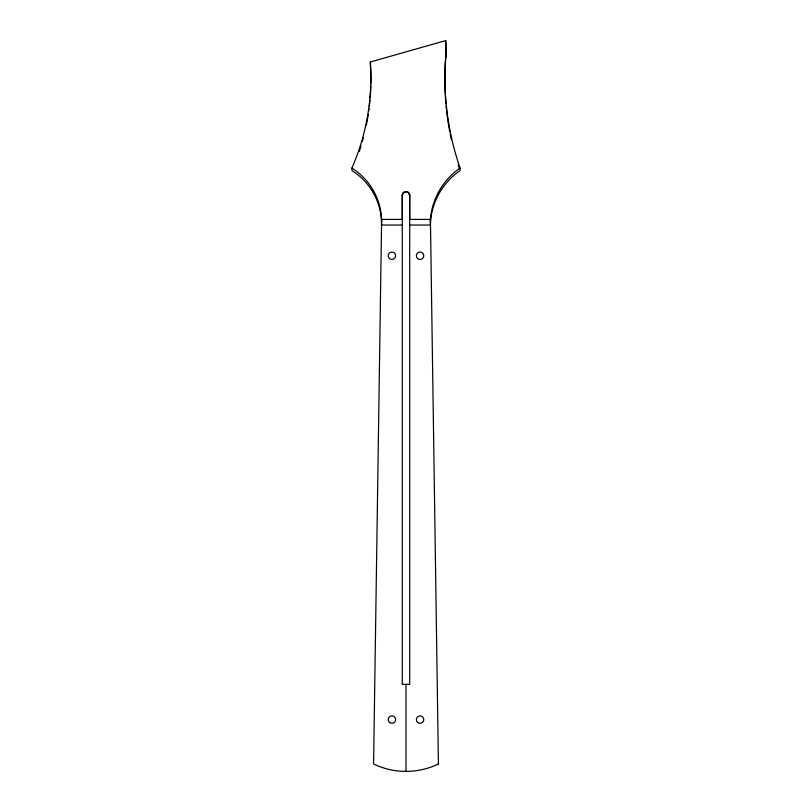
<?xml version="1.0" encoding="UTF-8"?>
<svg xmlns="http://www.w3.org/2000/svg" width="812" height="812" viewBox="0 0 812 812"><rect width="100%" height="100%" fill="white"/><g stroke="black" fill="none" stroke-linecap="round" stroke-linejoin="round"><path stroke-width="1.22" d="M405.026 191.774L402.782 193.5L402.285 195.347L402.295 684.354L409.705 684.354L409.695 195.347C409.867 190.587 402.102 190.587 402.285 195.347L402.285 219.423L381.538 219.423A64.158 63.529 -0.4 0 0 351.911 168.074A230.243 227.999 -0.4 0 0 370.343 61.986L445.686 40.6L446.184 47.532L445.341 64.605A283.063 280.313 -0.4 0 0 445.27 94.151M407.837 192.139L409.695 195.347L409.684 219.423L430.736 219.423M445.981 56.952L445.686 40.6M445.961 54.475L445.321 62.128A283.063 280.313 -0.4 0 0 460.069 168.074L460.089 170.55A69.944 69.253 -0.4 0 0 430.451 221.899L438.419 763.99M402.285 225.056L381.538 225.056L373.581 763.99A74.602 74.602 0 0 0 400.407 771.187L406.01 771.4A74.602 74.602 0 0 0 438.409 763.99M409.684 225.056L430.431 225.046L430.431 219.423A69.944 69.253 -0.4 0 1 460.069 168.074M430.431 219.423L430.451 221.899M381.559 221.899L381.538 219.423L381.538 225.056L381.559 221.899A64.158 63.529 -0.4 0 0 351.931 170.55L351.911 168.074M370.343 61.986L370.353 64.463A230.243 227.999 -0.4 0 1 370.861 83.555M405.99 684.354L405.99 771.4M459.328 168.307A283.063 280.313 -0.4 0 1 458.222 164.937M451.431 139.816A283.063 280.313 -0.4 0 1 450.224 134.021M449.767 131.696A283.063 280.313 -0.4 0 1 446.133 105.946M445.92 103.591A283.063 280.313 -0.4 0 1 445.341 95.339M370.81 85.94A230.243 227.999 -0.4 0 1 370.181 97.866M369.978 100.241A230.243 227.999 -0.4 0 1 369.358 106.189M369.064 108.554A230.243 227.999 -0.4 0 1 368.749 110.929M368.232 114.472A230.243 227.999 -0.4 0 1 366.334 125.058M363.34 137.847A230.243 227.999 -0.4 0 1 362.396 141.308M361.046 145.896A230.243 227.999 -0.4 0 1 359.229 151.59M402.285 195.347A3.705 3.705 0 0 1 405.99 191.642A3.705 3.705 0 0 1 409.695 195.347M417.632 722.396A3.705 3.705 0 0 0 423.712 720.335A3.705 3.705 0 0 0 418.89 716.103A3.705 3.705 0 0 0 417.632 722.396M417.622 258.531A3.705 3.705 0 0 0 423.691 256.47A3.705 3.705 0 0 0 418.87 252.238A3.705 3.705 0 0 0 417.622 258.531M389.486 722.396A3.705 3.705 0 0 0 395.556 720.335A3.705 3.705 0 0 0 390.734 716.103A3.705 3.705 0 0 0 389.486 722.396M389.476 258.531A3.705 3.705 0 0 0 395.545 256.47A3.705 3.705 0 0 0 390.724 252.238A3.705 3.705 0 0 0 389.476 258.531"/></g></svg>
